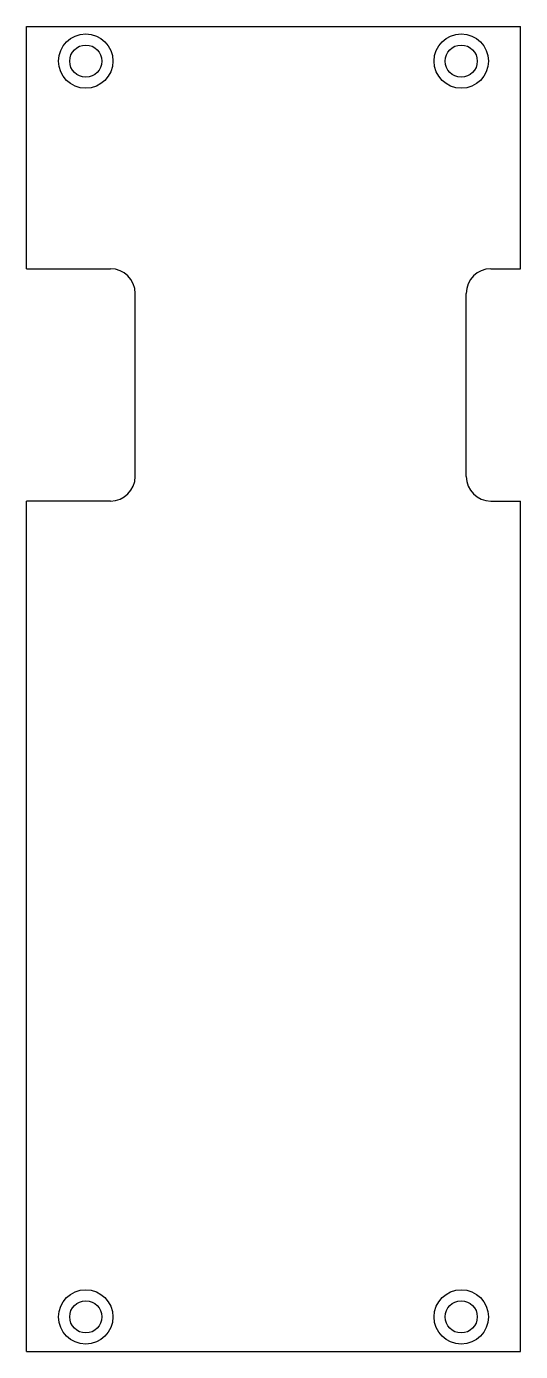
# Model space of a CAD drawing. Header units: millimetres. Extents: x 0 to 100, y 0 to 268.
import ezdxf

# ---------------------------------------------------------------- set-up
doc = ezdxf.new("R2010")
doc.units = ezdxf.units.MM
for name, color, linetype, lineweight, true_color in [('X_SY_B_ext', 178, 'Continuous', 25, 0x000000), ('X_SY_B_tete_vis', 178, 'Continuous', 25, 0x000000), ('X_SY_B_traversant', 178, 'Continuous', 25, 0x000000)]:
    doc.layers.add(name, color=color, linetype=linetype, lineweight=lineweight, true_color=true_color)

msp = doc.modelspace()

# ---------------------------------------------------------------- linework, layer by layer
at = {"layer": 'X_SY_B_ext'}
for p, q in [((0, 268), (100, 268)), ((0, 219), (0, 268)), ((100, 219), (100, 268)), ((0, 219), (17, 219)), ((94, 219), (100, 219)), ((22, 177), (22, 214)), ((89, 177), (89, 214)), ((0, 0), (0, 172)), ((17, 172), (0, 172)), ((94, 172), (100, 172)), ((100, 0), (100, 172)), ((0, 0), (100, 0))]:
    msp.add_line(p, q, dxfattribs=at)
for centre, start, end in [((17, 214), 0, 90), ((94, 214), 90, 180), ((17, 177), 270, 0), ((94, 177), 180, 270)]:
    msp.add_arc(centre, 5, start, end, dxfattribs=at)
at = {"layer": 'X_SY_B_tete_vis'}
for centre in [(12, 261), (88, 261), (12, 7), (88, 7)]:
    msp.add_circle(centre, 5.5, dxfattribs=at)
at = {"layer": 'X_SY_B_traversant'}
for centre in [(12, 261), (88, 261), (12, 7), (88, 7)]:
    msp.add_circle(centre, 3.25, dxfattribs=at)

doc.saveas('drawing.dxf')
